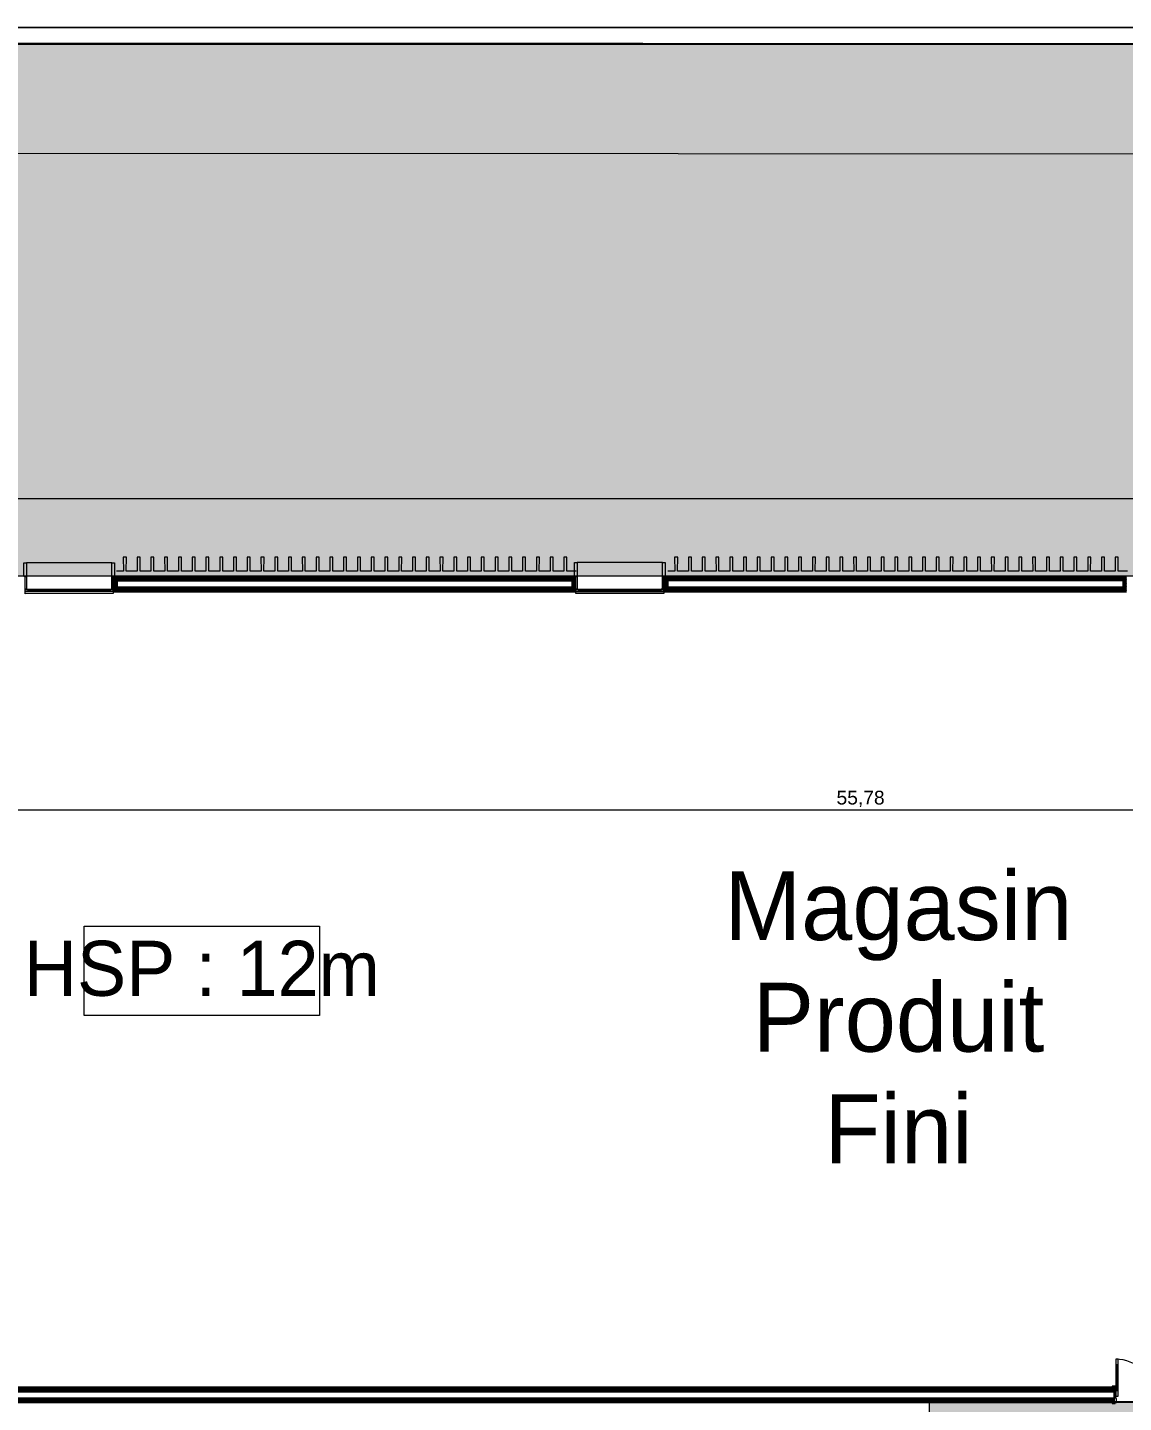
# Model space of a CAD drawing. Header units: millimetres. Extents: x -284281 to 1648660, y -821378 to -151356.
# Drawn here: x 394282 to 414184, y -188411 to -163438 of the extents above; entities that cross this region are included whole.
import ezdxf

# ---------------------------------------------------------------- set-up
doc = ezdxf.new("R2010")
doc.units = ezdxf.units.MM
doc.header["$MEASUREMENT"] = 0
doc.set_wipeout_variables(frame=1)
doc.linetypes.add('Traits', pattern=[282.222223, 141.111112, -141.111112])
doc.linetypes.add('Wipeout_Contour', pattern=[1000, 0, -1000])
for name, color, linetype in [('Cotations - 1_100', 7, 'Continuous'), ('Divers - Dessin général', 7, 'Continuous'), ('Fenêtres ARCHICAD', 7, 'Continuous'), ('Hachure', 7, 'Continuous'), ('Nouveau_0', 7, 'Continuous'), ('Portes ARCHICAD', 7, 'Continuous'), ('Sols_ Dalles', 7, 'Continuous'), ('TopoAlt', 7, 'Continuous')]:
    doc.layers.add(name, color=color, linetype=linetype)
doc.styles.add('STYLE_GENERE_1', font='AGENCYR.TTF')
doc.styles.add('STYLE_GENERE_2', font='arial.ttf')
doc.dimstyles.new('STYLE_GENERE__1', dxfattribs={"dimtxt": 250, "dimasz": 190, "dimexe": 0.18, "dimexo": 0.0625, "dimgap": 0, "dimtad": 1, "dimtih": 1, "dimtoh": 1, "dimlfac": 0.001, "dimzin": 0, "dimdsep": 46, "dimtxsty": 'STYLE_GENERE_2', "dimblk": 'ARROWHEAD_6', "dimblk1": 'ARROWHEAD_6', "dimblk2": 'ARROWHEAD_6', "dimcen": 0.09, "dimse1": 1, "dimse2": 1, "dimclrd": 7, "dimclre": 7, "dimclrt": 7, "dimazin": 0, "dimtfac": 1, "dimtdec": 4, "dimtmove": 0, "dimatfit": 3, "dimfxl": 1, "dimtolj": 1, "dimtzin": 0, "dimarcsym": 0})
pattern_1 = [(45, (0, 175), (-55.684659, 55.684659), [0, -52.5, 0, -78.75]), (110, (175, 175), (74.000794, 26.934086), [0, -38.5, 0, -66.5])]
pattern_2 = [(45, (0, 0), (-7.07106781, 7.07106781), [])]

# ---------------------------------------------------------------- blocks, each defined once
blk = doc.blocks.new('Dalle_30_2', base_point=(380203, -171996))
at = {"layer": 'Sols_ Dalles', "linetype": 'Continuous', "lineweight": 0, "true_color": 0x2e271c}
blk.add_hatch(color=250, dxfattribs=at).paths.add_polyline_path([(380203, -171996), (380203, -230016), (380203, -260811), (415475, -260811), (415475, -260796), (415475, -258650), (415475, -258011), (415475, -222496), (405655, -222496), (405655, -218296), (415454, -218296), (415454, -204496), (412055, -204496), (412055, -201781), (412055, -189811), (436505, -189811), (436505, -253396), (436505, -253416), (437905, -253416), (437905, -253396), (437905, -188411), (410655, -188411), (410655, -200381), (410655, -205896), (414054, -205896), (414054, -216896), (404255, -216896), (404255, -223896), (414054, -223896), (414054, -258650), (414054, -259411), (382690, -259411), (381560, -259411), (381560, -231416), (381560, -173396), (462926, -173396), (462926, -253416), (464326, -253416), (464326, -171996)])
at = {"layer": 'Sols_ Dalles', "color": 250, "linetype": 'Continuous', "lineweight": 5, "true_color": 0x1f1f1f, "flags": 128}
for points in [[(437905, -253396), (437905, -188411), (410655, -188411), (410655, -200381), (410655, -205896), (414054, -205896), (414054, -216896), (404255, -216896), (404255, -223896), (414054, -223896), (414054, -258650)], [(381560, -259411), (381560, -231416), (381560, -173396), (462926, -173396), (462926, -253416)], [(464326, -253416), (464326, -171996), (380203, -171996), (380203, -230016), (380203, -260811)]]:
    blk.add_lwpolyline(points, dxfattribs=at)
blk = doc.blocks.new('Dalle_31_2', base_point=(360548, -295063))
at = {"linetype": 'Continuous', "lineweight": 0, "true_color": 0x6f6f6f}
h = blk.add_hatch(color=8, dxfattribs=at)
h.paths.add_polyline_path([(360548, -295063), (487920, -293827), (487920, -270903), (487463, -270903), (472886, -271041), (472886, -271062, 0.001346), (472886, -271073), (472897, -273095, -0.414214), (470908, -275106), (462184, -275106, -0.005189), (462131, -275116), (454148, -275196), (438771, -275253, -0.386553), (436573, -273475, -0.025189), (436562, -273329), (436569, -267730, -0.098562), (436800, -266944), (436817, -266952, -0.258849), (438655, -265606), (438653, -265587), (439337, -265587), (439337, -265687), (439337, -270687), (469237, -270687), (469237, -265687), (470908, -265687), (472605, -265687), (472605, -163738), (371863, -163738), (371863, -271041), (371883, -271041), (371883, -272001), (371883, -272001, -0.409427), (367883, -275935), (360548, -275935)])
h.paths.add_polyline_path([(377135, -260640), (373845, -260640), (373845, -248365), (373845, -243090), (373845, -242190), (377135, -242190)], flags=0)
h.paths.add_polyline_path([(380203, -193811), (380203, -171996), (431506, -171996), (464310, -171996), (464310, -262266), (464310, -262366), (438594, -262351), (437926, -262351), (436550, -262351), (436550, -189811), (412055, -189811), (412055, -201781), (412055, -204496), (415454, -204496), (415454, -208496), (415454, -218296), (405655, -218296), (405655, -222496), (415475, -222496), (415475, -260811), (380203, -260811), (380203, -230016)], flags=0)
h.paths.add_polyline_path([(381437, -269434, -0.090319), (381558, -268728, -0.201449), (382612, -267593, -0.104211), (383418, -267415), (384017, -267409, -0.104045), (384825, -267571, -0.238255), (385984, -268953, -0.055189), (386036, -269390), (386038, -269611), (386051, -270890), (385792, -271893, -0.267949), (384070, -272909), (383470, -272915, -0.193717), (382079, -272370, -0.070569), (381728, -271931, -0.131652), (381451, -270934)], flags=0)
h.paths.add_polyline_path([(392017, -273452), (392030, -267378, -0.380557), (394017, -265610), (394094, -265610), (394094, -270610), (409094, -270610), (409094, -265610), (414056, -265610, -0.414214), (415556, -267110), (415556, -273661, -0.345502), (413837, -275433), (394027, -275599, -0.415791), (392017, -273599)], flags=0)
h.paths.add_polyline_path([(424210, -271504, -0.134474), (423930, -270485), (423930, -268985, -0.414214), (425930, -266985), (426530, -266985, -0.414214), (428530, -268985), (428530, -270485, -0.12882), (428274, -271466, -0.270936), (426530, -272485), (425930, -272485, -0.26498)], flags=0)
at = {"color": 9, "linetype": 'Continuous', "lineweight": 5, "flags": 128}
blk.add_lwpolyline([(472605, -265687), (472605, -163738), (371863, -163738), (371863, -271041)], dxfattribs=at)
blk.add_lwpolyline([(380203, -193811), (380203, -230016), (380203, -260811), (415475, -260811), (415475, -222496), (405655, -222496), (405655, -218296), (415454, -218296), (415454, -208496), (415454, -204496), (412055, -204496), (412055, -201781), (412055, -189811), (436550, -189811), (436550, -262351), (437926, -262351), (438594, -262351), (464310, -262366), (464310, -262266), (464310, -171996), (431506, -171996), (380203, -171996)], close=True, dxfattribs=at)
blk = doc.blocks.new('Dalle_46_2', base_point=(371875, -163719))
at = {"linetype": 'Continuous', "lineweight": 0, "true_color": 0x90b349}
blk.add_hatch(color=55, dxfattribs=at).paths.add_polyline_path([(371875, -163719), (371856, -271725), (373816, -271706), (373835, -165720), (470605, -165737), (470587, -265587), (472587, -265588), (472605, -163738)])
at = {"color": 7, "linetype": 'Continuous', "lineweight": 5, "flags": 128}
blk.add_lwpolyline([(371875, -163719), (371856, -271725), (373816, -271706), (373835, -165720), (470605, -165737), (470587, -265587), (472587, -265588), (472605, -163738)], close=True, dxfattribs=at)
blk = doc.blocks.new('Fenêtre 25')
at = {"layer": 'Fenêtres ARCHICAD', "color": 7, "linetype": 'Continuous', "lineweight": 5}
for p, q in [((-800, 0), (-800, 33)), ((-800, 33), (800, 33)), ((800, 33), (800, 0)), ((-800, -30), (800, -30)), ((-800, -280), (-800, -50)), ((-800, -50), (-775, -50)), ((-800, -195), (-800, -265)), ((-800, -195), (-800, -265)), ((-800, -195), (-800, -265)), ((-800, -195), (-800, -265)), ((-775, -50), (-775, -280)), ((775, -280), (775, -50)), ((775, -50), (800, -50)), ((800, -50), (800, -280)), ((800, -195), (800, -265)), ((800, -195), (800, -265)), ((800, -195), (800, -265)), ((800, -195), (800, -265)), ((-825, -530), (-825, -280)), ((-825, -280), (-775, -280)), ((-825, -280), (-800, -280)), ((-825, -280), (-800, -280)), ((-800, -265), (-800, -280)), ((-800, -265), (-800, -280)), ((-775, -280), (-800, -280)), ((-775, -280), (-775, -530)), ((800, -280), (775, -280)), ((775, -280), (825, -280)), ((775, -530), (775, -280)), ((800, -265), (800, -280)), ((800, -265), (800, -280)), ((800, -280), (825, -280)), ((800, -280), (825, -280)), ((825, -280), (825, -530)), ((-775, -530), (-825, -530)), ((-775, -530), (775, -530)), ((825, -530), (775, -530))]:
    blk.add_line(p, q, dxfattribs=at)
at = {"layer": 'Fenêtres ARCHICAD', "color": 7, "linetype": 'Traits', "lineweight": 5}
blk.add_line((-800, 0), (800, 0), dxfattribs=at)
at = {"color": 254, "linetype": 'Wipeout_Contour', "lineweight": 0, "ltscale": 3003.33026}
blk.add_wipeout([(-750, 0), (-750, -50), (750, -50), (750, 0)], dxfattribs=at).dxf.layer = 'Fenêtres ARCHICAD'
at = {"layer": 'Fenêtres ARCHICAD', "color": 7, "linetype": 'Continuous', "lineweight": 5}
for p, q in [((-800, 0), (-750, 0)), ((-800, 0), (-800, -15)), ((-800, 0), (-800, -15)), ((-750, 0), (-750, -50)), ((-750, 0), (750, 0)), ((750, -50), (750, 0)), ((750, 0), (800, 0)), ((800, 0), (800, -15)), ((800, 0), (800, -15)), ((-800, -15), (-800, -50)), ((-800, -15), (-800, -50)), ((-750, -50), (-800, -50)), ((-800, -50), (-800, -85)), ((-800, -50), (-800, -85)), ((-800, -85), (-800, -195)), ((-800, -85), (-800, -195)), ((-800, -85), (-800, -195)), ((-800, -85), (-800, -195)), ((-750, -25), (750, -25)), ((750, -50), (-750, -50)), ((800, -50), (750, -50)), ((800, -15), (800, -50)), ((800, -15), (800, -50)), ((800, -50), (800, -85)), ((800, -50), (800, -85)), ((800, -85), (800, -195)), ((800, -85), (800, -195)), ((800, -85), (800, -195)), ((800, -85), (800, -195))]:
    blk.add_line(p, q, dxfattribs=at)
blk = doc.blocks.new('Mur_175_2', base_point=(381560, -173411))
at = {"color": 254, "linetype": 'Wipeout_Contour', "lineweight": 0, "ltscale": 1744047.607185752}
blk.add_wipeout([(395839, -173408), (395839, -173423), (404239, -173421), (404239, -173406)], dxfattribs=at)
at = {"color": 254, "linetype": 'Wipeout_Contour', "lineweight": 0, "ltscale": 1780815.085440296}
blk.add_wipeout([(405839, -173406), (405839, -173421), (414239, -173420), (414239, -173405)], dxfattribs=at)
at = {"linetype": 'Continuous', "lineweight": 5, "true_color": 0x5f5f5f}
h = blk.add_hatch(dxfattribs=at)
h.set_pattern_fill('ENDUIT_0002', color=251, style=0, pattern_type=2)
h.set_pattern_definition(pattern_1)
h.paths.add_polyline_path([(395839, -173408), (395839, -173423), (404239, -173421), (404239, -173406)])
h = blk.add_hatch(dxfattribs=at)
h.set_pattern_fill('ENDUIT_0002', color=251, style=0, pattern_type=2)
h.set_pattern_definition(pattern_1)
h.paths.add_polyline_path([(405839, -173406), (405839, -173421), (414239, -173420), (414239, -173405)])
at = {"color": 254, "linetype": 'Wipeout_Contour', "lineweight": 0, "ltscale": 1744115.055423865}
blk.add_wipeout([(395839, -173423), (395909, -173493), (404169, -173491), (404239, -173421)], dxfattribs=at)
at = {"color": 254, "linetype": 'Wipeout_Contour', "lineweight": 0, "ltscale": 1780881.149499115}
blk.add_wipeout([(405839, -173421), (405909, -173491), (414169, -173490), (414239, -173420)], dxfattribs=at)
at = {"linetype": 'Continuous', "lineweight": 5, "true_color": 0x5f5f5f}
h = blk.add_hatch(dxfattribs=at)
h.set_pattern_fill('BRIQUES_TERRE_CUITE__INT_94', color=251, style=0, pattern_type=2)
h.set_pattern_definition(pattern_2)
h.paths.add_polyline_path([(395839, -173423), (395909, -173493), (404169, -173491), (404239, -173421)])
h = blk.add_hatch(dxfattribs=at)
h.set_pattern_fill('BRIQUES_TERRE_CUITE__INT_94', color=251, style=0, pattern_type=2)
h.set_pattern_definition(pattern_2)
h.paths.add_polyline_path([(405839, -173421), (405909, -173491), (414169, -173490), (414239, -173420)])
at = {"color": 254, "linetype": 'Wipeout_Contour', "lineweight": 0, "ltscale": 1744258.165488352}
blk.add_wipeout([(395909, -173493), (395909, -173603), (404169, -173601), (404169, -173491)], dxfattribs=at)
at = {"color": 254, "linetype": 'Wipeout_Contour', "lineweight": 0, "ltscale": 1781021.313478817}
blk.add_wipeout([(405909, -173491), (405909, -173601), (414169, -173600), (414169, -173490)], dxfattribs=at)
at = {"color": 254, "linetype": 'Wipeout_Contour', "lineweight": 0, "ltscale": 1744469.683482554}
blk.add_wipeout([(404239, -173671), (395839, -173673), (395839, -173688), (404239, -173686)], dxfattribs=at)
at = {"color": 254, "linetype": 'Wipeout_Contour', "lineweight": 0, "ltscale": 1781228.448330974}
blk.add_wipeout([(414239, -173670), (405839, -173671), (405839, -173686), (414239, -173685)], dxfattribs=at)
at = {"linetype": 'Continuous', "lineweight": 5, "true_color": 0x5f5f5f}
h = blk.add_hatch(dxfattribs=at)
h.set_pattern_fill('ENDUIT_0002', color=251, style=0, pattern_type=2)
h.set_pattern_definition(pattern_1)
h.paths.add_polyline_path([(404239, -173671), (395839, -173673), (395839, -173688), (404239, -173686)])
h = blk.add_hatch(dxfattribs=at)
h.set_pattern_fill('ENDUIT_0002', color=251, style=0, pattern_type=2)
h.set_pattern_definition(pattern_1)
h.paths.add_polyline_path([(414239, -173670), (405839, -173671), (405839, -173686), (414239, -173685)])
at = {"color": 254, "linetype": 'Wipeout_Contour', "lineweight": 0, "ltscale": 1744401.960570447}
blk.add_wipeout([(404239, -173601), (395839, -173603), (395839, -173673), (404239, -173671)], dxfattribs=at)
at = {"color": 254, "linetype": 'Wipeout_Contour', "lineweight": 0, "ltscale": 1781162.123250293}
blk.add_wipeout([(414239, -173600), (405839, -173601), (405839, -173671), (414239, -173670)], dxfattribs=at)
at = {"linetype": 'Continuous', "lineweight": 5, "true_color": 0x5f5f5f}
h = blk.add_hatch(dxfattribs=at)
h.set_pattern_fill('BRIQUES_TERRE_CUITE__INT_94', color=251, style=0, pattern_type=2)
h.set_pattern_definition(pattern_2)
h.paths.add_polyline_path([(404239, -173601), (395839, -173603), (395839, -173673), (404239, -173671)])
h = blk.add_hatch(dxfattribs=at)
h.set_pattern_fill('BRIQUES_TERRE_CUITE__INT_94', color=251, style=0, pattern_type=2)
h.set_pattern_definition(pattern_2)
h.paths.add_polyline_path([(414239, -173600), (405839, -173601), (405839, -173671), (414239, -173670)])
at = {"color": 254, "linetype": 'Wipeout_Contour', "lineweight": 0, "ltscale": 1728948.024614144}
blk.add_wipeout([(395909, -173493), (395839, -173423), (395839, -173603), (395909, -173603)], dxfattribs=at)
at = {"color": 254, "linetype": 'Wipeout_Contour', "lineweight": 0, "ltscale": 1759513.30482323}
blk.add_wipeout([(404169, -173491), (404169, -173601), (404239, -173601), (404239, -173421)], dxfattribs=at)
at = {"color": 254, "linetype": 'Wipeout_Contour', "lineweight": 0, "ltscale": 1765653.026965907}
blk.add_wipeout([(405909, -173491), (405839, -173421), (405839, -173601), (405909, -173601)], dxfattribs=at)
at = {"color": 254, "linetype": 'Wipeout_Contour', "lineweight": 0, "ltscale": 1796335.717351052}
blk.add_wipeout([(414169, -173490), (414169, -173600), (414239, -173600), (414239, -173420)], dxfattribs=at)
at = {"linetype": 'Continuous', "lineweight": 5, "true_color": 0x5f5f5f}
h = blk.add_hatch(dxfattribs=at)
h.set_pattern_fill('BRIQUES_TERRE_CUITE__INT_94', color=251, style=0, pattern_type=2)
h.set_pattern_definition(pattern_2)
h.paths.add_polyline_path([(395909, -173493), (395839, -173423), (395839, -173603), (395909, -173603)])
h = blk.add_hatch(dxfattribs=at)
h.set_pattern_fill('BRIQUES_TERRE_CUITE__INT_94', color=251, style=0, pattern_type=2)
h.set_pattern_definition(pattern_2)
h.paths.add_polyline_path([(404169, -173491), (404169, -173601), (404239, -173601), (404239, -173421)])
h = blk.add_hatch(dxfattribs=at)
h.set_pattern_fill('BRIQUES_TERRE_CUITE__INT_94', color=251, style=0, pattern_type=2)
h.set_pattern_definition(pattern_2)
h.paths.add_polyline_path([(405909, -173491), (405839, -173421), (405839, -173601), (405909, -173601)])
h = blk.add_hatch(dxfattribs=at)
h.set_pattern_fill('BRIQUES_TERRE_CUITE__INT_94', color=251, style=0, pattern_type=2)
h.set_pattern_definition(pattern_2)
h.paths.add_polyline_path([(414169, -173490), (414169, -173600), (414239, -173600), (414239, -173420)])
at = {"color": 7, "linetype": 'Continuous', "lineweight": 5}
for p, q in [((395864, -173408), (395839, -173408)), ((395839, -173423), (395839, -173408)), ((404239, -173421), (395839, -173423)), ((395839, -173493), (395839, -173423)), ((395839, -173493), (395839, -173423)), ((395839, -173603), (395839, -173493)), ((395839, -173603), (395839, -173493)), ((404169, -173491), (395909, -173493)), ((395909, -173493), (395909, -173603)), ((404169, -173491), (404169, -173601)), ((404239, -173406), (404214, -173406)), ((404239, -173421), (404239, -173406)), ((404239, -173491), (404239, -173421)), ((404239, -173491), (404239, -173421)), ((404239, -173601), (404239, -173491)), ((404239, -173601), (404239, -173491)), ((405864, -173406), (405839, -173406)), ((405839, -173421), (405839, -173406)), ((414239, -173420), (405839, -173421)), ((405839, -173491), (405839, -173421)), ((405839, -173491), (405839, -173421)), ((405839, -173601), (405839, -173491)), ((405839, -173601), (405839, -173491)), ((414169, -173490), (405909, -173491)), ((405909, -173491), (405909, -173601)), ((414169, -173490), (414169, -173600)), ((395839, -173638), (395839, -173603)), ((395839, -173673), (395839, -173638)), ((395839, -173673), (404239, -173671)), ((395839, -173688), (395839, -173673)), ((404169, -173601), (395909, -173603)), ((404239, -173636), (404239, -173601)), ((404239, -173671), (404239, -173636)), ((404239, -173686), (404239, -173671)), ((405839, -173636), (405839, -173601)), ((405839, -173671), (405839, -173636)), ((405839, -173671), (414239, -173670)), ((405839, -173686), (405839, -173671)), ((414169, -173600), (405909, -173601))]:
    blk.add_line(p, q, dxfattribs=at)
at = {"color": 7, "linetype": 'Continuous', "lineweight": 5, "flags": 128}
for points in [[(404239, -173406), (395839, -173408)], [(414239, -173405), (405839, -173406)], [(395839, -173688), (404239, -173686)], [(405839, -173686), (414239, -173685)]]:
    blk.add_lwpolyline(points, dxfattribs=at)
at = {"layer": 'Fenêtres ARCHICAD', "color": 7, "linetype": 'Continuous', "lineweight": 5, "zscale": 1000, "rotation": 180.0105654490006}
for p in [(395039, -173688), (405039, -173686)]:
    blk.add_blockref('Fenêtre 25', p, dxfattribs=at)
blk = doc.blocks.new('Porte double 25_2')
at = {"layer": 'Portes ARCHICAD', "color": 7, "linetype": 'Continuous', "lineweight": 5}
for p, q in [((-672, 672), (-672, 572)), ((-632, 672), (-672, 672)), ((-672, 572), (-632, 572)), ((-652, 572), (-652, 100)), ((-632, 572), (-632, 672)), ((632, 572), (632, 672)), ((632, 672), (672, 672)), ((672, 572), (632, 572)), ((652, 572), (652, 100)), ((672, 672), (672, 572)), ((-687, 184), (-737, 184)), ((-737, 184), (-737, 165)), ((-737, 165), (-687, 165)), ((-700, 165), (-737, 165)), ((-700, 165), (-737, 165)), ((-675, 165), (-700, 165)), ((-700, 165), (-700, 0)), ((-700, 150), (-700, 165)), ((-700, 150), (-700, 165)), ((-700, 80), (-700, 150)), ((-700, 80), (-700, 150)), ((-700, 0), (-700, 80)), ((-700, 0), (-700, 80)), ((-700, 0), (-675, 0)), ((-672, 0), (-700, 0)), ((-700, 0), (-700, -115)), ((-700, -30), (-700, 0)), ((-700, -30), (-700, 0)), ((-687, 165), (-687, 184)), ((-675, 0), (-675, 165)), ((-632, 100), (-672, 100)), ((-672, 100), (-672, 0)), ((-672, -40), (-672, 0)), ((-672, 0), (-632, 0)), ((-632, 0), (-632, 100)), ((632, 0), (632, 100)), ((632, 100), (672, 100)), ((672, 0), (632, 0)), ((672, 100), (672, 0)), ((700, 0), (672, 0)), ((672, 0), (672, -40)), ((700, 165), (675, 165)), ((675, 165), (675, 0)), ((675, 0), (700, 0)), ((737, 184), (687, 184)), ((687, 184), (687, 165)), ((687, 165), (737, 165)), ((700, 0), (700, 165)), ((700, 150), (700, 165)), ((700, 150), (700, 165)), ((700, 165), (737, 165)), ((700, 165), (737, 165)), ((700, 80), (700, 150)), ((700, 80), (700, 150)), ((700, 0), (700, 80)), ((700, 0), (700, 80)), ((700, -115), (700, 0)), ((700, -30), (700, 0)), ((700, -30), (700, 0)), ((737, 165), (737, 184)), ((-687, -115), (-737, -115)), ((-737, -115), (-737, -134)), ((-700, -115), (-737, -115)), ((-700, -115), (-737, -115)), ((-737, -134), (-687, -134)), ((-700, -100), (-700, -30)), ((-700, -100), (-700, -30)), ((-700, -115), (-700, -100)), ((-700, -115), (-700, -100)), ((-700, -115), (-660, -115)), ((-687, -134), (-687, -115)), ((-660, -40), (-672, -40)), ((-660, -115), (-660, -40)), ((672, -40), (660, -40)), ((660, -40), (660, -115)), ((660, -115), (700, -115)), ((737, -115), (687, -115)), ((687, -115), (687, -134)), ((687, -134), (737, -134)), ((700, -100), (700, -30)), ((700, -100), (700, -30)), ((700, -115), (700, -100)), ((700, -115), (700, -100)), ((700, -115), (737, -115)), ((700, -115), (737, -115)), ((737, -134), (737, -115))]:
    blk.add_line(p, q, dxfattribs=at)
at = {"layer": 'Portes ARCHICAD', "color": 7, "linetype": 'Continuous', "lineweight": 5, "flags": 128}
for points in [[(-672, 572), (-672, 100), (-652, 100), (-652, 572)], [(-652, 572), (-652, 100), (-632, 100), (-632, 572)], [(652, 572), (652, 100), (632, 100), (632, 572)], [(672, 572), (672, 100), (652, 100), (652, 572)]]:
    blk.add_lwpolyline(points, close=True, dxfattribs=at)
at = {"layer": 'Portes ARCHICAD', "color": 7, "linetype": 'Continuous', "lineweight": 5}
for centre, start, end in [((-672, 0), 0, 90), ((672, 0), 90, 180)]:
    blk.add_arc(centre, 672, start, end, dxfattribs=at)
blk = doc.blocks.new('Mur_179_2', base_point=(437905, -188411))
at = {"color": 254, "linetype": 'Wipeout_Contour', "lineweight": 0, "ltscale": 1813397.645804876}
blk.add_wipeout([(410676, -188396), (410676, -188411), (414017, -188411), (414017, -188396)], dxfattribs=at)
at = {"linetype": 'Continuous', "lineweight": 5, "true_color": 0x5f5f5f}
h = blk.add_hatch(dxfattribs=at)
h.set_pattern_fill('ENDUIT_0002', color=251, style=0, pattern_type=2)
h.set_pattern_definition(pattern_1)
h.paths.add_polyline_path([(410676, -188396), (410676, -188411), (414017, -188411), (414017, -188396)])
at = {"color": 254, "linetype": 'Wipeout_Contour', "lineweight": 0, "ltscale": 1813327.007027805}
blk.add_wipeout([(410676, -188326), (410676, -188396), (414017, -188396), (414017, -188326)], dxfattribs=at)
at = {"linetype": 'Continuous', "lineweight": 5, "true_color": 0x5f5f5f}
h = blk.add_hatch(dxfattribs=at)
h.set_pattern_fill('BRIQUES_TERRE_CUITE__INT_94', color=251, style=0, pattern_type=2)
h.set_pattern_definition(pattern_2)
h.paths.add_polyline_path([(410676, -188326), (410676, -188396), (414017, -188396), (414017, -188326)])
at = {"color": 254, "linetype": 'Wipeout_Contour', "lineweight": 0, "ltscale": 1813177.461070377}
blk.add_wipeout([(410676, -188216), (410676, -188326), (414017, -188326), (414017, -188216)], dxfattribs=at)
at = {"color": 7, "linetype": 'Continuous', "lineweight": 5}
for p, q in [((410676, -188396), (414017, -188396)), ((414017, -188411), (413980, -188411)), ((414017, -188411), (414017, -188396))]:
    blk.add_line(p, q, dxfattribs=at)
at = {"color": 7, "linetype": 'Continuous', "lineweight": 5, "flags": 128}
blk.add_lwpolyline([(410676, -188411), (414017, -188411)], dxfattribs=at)
at = {"color": 254, "linetype": 'Wipeout_Contour', "lineweight": 0, "ltscale": 1812957.38213771}
blk.add_wipeout([(410676, -188146), (414017, -188146), (414017, -188131), (410676, -188131)], dxfattribs=at)
at = {"linetype": 'Continuous', "lineweight": 5, "true_color": 0x5f5f5f}
h = blk.add_hatch(dxfattribs=at)
h.set_pattern_fill('ENDUIT_0002', color=251, style=0, pattern_type=2)
h.set_pattern_definition(pattern_1)
h.paths.add_polyline_path([(410676, -188146), (414017, -188146), (414017, -188131), (410676, -188131)])
at = {"color": 254, "linetype": 'Wipeout_Contour', "lineweight": 0, "ltscale": 1813027.960354002}
blk.add_wipeout([(410676, -188146), (410676, -188216), (414017, -188216), (414017, -188146)], dxfattribs=at)
at = {"linetype": 'Continuous', "lineweight": 5, "true_color": 0x5f5f5f}
h = blk.add_hatch(dxfattribs=at)
h.set_pattern_fill('BRIQUES_TERRE_CUITE__INT_94', color=251, style=0, pattern_type=2)
h.set_pattern_definition(pattern_2)
h.paths.add_polyline_path([(410676, -188146), (410676, -188216), (414017, -188216), (414017, -188146)])
at = {"color": 7, "linetype": 'Continuous', "lineweight": 5}
for p, q in [((414017, -188146), (410676, -188146)), ((410676, -188216), (414017, -188216)), ((414017, -188131), (413980, -188131)), ((414017, -188146), (414017, -188131)), ((414017, -188216), (414017, -188146)), ((414017, -188296), (414017, -188216)), ((414017, -188326), (414017, -188296)), ((410676, -188326), (414017, -188326)), ((414017, -188396), (414017, -188326))]:
    blk.add_line(p, q, dxfattribs=at)
at = {"color": 7, "linetype": 'Continuous', "lineweight": 5, "flags": 128}
blk.add_lwpolyline([(414017, -188131), (410676, -188131)], dxfattribs=at)
at = {"layer": 'Portes ARCHICAD', "color": 7, "linetype": 'Continuous', "lineweight": 5, "zscale": 1000}
blk.add_blockref('Porte double 25_2', (414717, -188296), dxfattribs=at)
blk = doc.blocks.new('Mur_227_2', base_point=(371535, -163438))
at = {"layer": 'TopoAlt', "color": 211, "linetype": 'Continuous', "lineweight": 5, "true_color": 0xfe55ff, "flags": 128}
for points in [[(472905, -163438), (371835, -163438)], [(371835, -163738), (472605, -163738)]]:
    blk.add_lwpolyline(points, dxfattribs=at)
blk = doc.blocks.new('Mur_250_2', base_point=(410676, -188411))
at = {"color": 254, "linetype": 'Wipeout_Contour', "lineweight": 0, "ltscale": 1795700.857901255}
blk.add_wipeout([(404276, -188411), (410676, -188411), (410676, -188396), (404276, -188396)], dxfattribs=at)
at = {"linetype": 'Continuous', "lineweight": 5, "true_color": 0x5f5f5f}
h = blk.add_hatch(dxfattribs=at)
h.set_pattern_fill('ENDUIT_0002', color=251, style=0, pattern_type=2)
h.set_pattern_definition(pattern_1)
h.paths.add_polyline_path([(404276, -188411), (410676, -188411), (410676, -188396), (404276, -188396)])
at = {"color": 254, "linetype": 'Wipeout_Contour', "lineweight": 0, "ltscale": 1795629.520986092}
blk.add_wipeout([(404276, -188396), (410676, -188396), (410676, -188326), (404276, -188326)], dxfattribs=at)
at = {"linetype": 'Continuous', "lineweight": 5, "true_color": 0x5f5f5f}
h = blk.add_hatch(dxfattribs=at)
h.set_pattern_fill('BRIQUES_TERRE_CUITE__INT_94', color=251, style=0, pattern_type=2)
h.set_pattern_definition(pattern_2)
h.paths.add_polyline_path([(404276, -188396), (410676, -188396), (410676, -188326), (404276, -188326)])
at = {"color": 254, "linetype": 'Wipeout_Contour', "lineweight": 0, "ltscale": 1795478.495814335}
blk.add_wipeout([(404276, -188326), (410676, -188326), (410676, -188216), (404276, -188216)], dxfattribs=at)
at = {"color": 7, "linetype": 'Continuous', "lineweight": 5}
blk.add_line((404276, -188396), (410676, -188396), dxfattribs=at)
at = {"color": 7, "linetype": 'Continuous', "lineweight": 5, "flags": 128}
blk.add_lwpolyline([(404276, -188411), (410676, -188411)], dxfattribs=at)
at = {"color": 254, "linetype": 'Wipeout_Contour', "lineweight": 0, "ltscale": 1795256.240690239}
blk.add_wipeout([(410676, -188131), (404276, -188131), (404276, -188146), (410676, -188146)], dxfattribs=at)
at = {"linetype": 'Continuous', "lineweight": 5, "true_color": 0x5f5f5f}
h = blk.add_hatch(dxfattribs=at)
h.set_pattern_fill('ENDUIT_0002', color=251, style=0, pattern_type=2)
h.set_pattern_definition(pattern_1)
h.paths.add_polyline_path([(410676, -188131), (404276, -188131), (404276, -188146), (410676, -188146)])
at = {"color": 254, "linetype": 'Wipeout_Contour', "lineweight": 0, "ltscale": 1795327.516839063}
blk.add_wipeout([(404276, -188216), (410676, -188216), (410676, -188146), (404276, -188146)], dxfattribs=at)
at = {"linetype": 'Continuous', "lineweight": 5, "true_color": 0x5f5f5f}
h = blk.add_hatch(dxfattribs=at)
h.set_pattern_fill('BRIQUES_TERRE_CUITE__INT_94', color=251, style=0, pattern_type=2)
h.set_pattern_definition(pattern_2)
h.paths.add_polyline_path([(404276, -188216), (410676, -188216), (410676, -188146), (404276, -188146)])
at = {"color": 7, "linetype": 'Continuous', "lineweight": 5}
for p, q in [((410676, -188146), (404276, -188146)), ((404276, -188216), (410676, -188216)), ((404276, -188326), (410676, -188326))]:
    blk.add_line(p, q, dxfattribs=at)
at = {"color": 7, "linetype": 'Continuous', "lineweight": 5, "flags": 128}
blk.add_lwpolyline([(410676, -188131), (404276, -188131)], dxfattribs=at)
blk = doc.blocks.new('Mur_251_2', base_point=(404276, -188411))
at = {"color": 254, "linetype": 'Wipeout_Contour', "lineweight": 0, "ltscale": 1763495.81587393}
blk.add_wipeout([(404276, -188396), (392890, -188396), (392890, -188411), (404276, -188411)], dxfattribs=at)
at = {"linetype": 'Continuous', "lineweight": 5, "true_color": 0x5f5f5f}
h = blk.add_hatch(dxfattribs=at)
h.set_pattern_fill('ENDUIT_0002', color=251, style=0, pattern_type=2)
h.set_pattern_definition(pattern_1)
h.paths.add_polyline_path([(404276, -188396), (392890, -188396), (392890, -188411), (404276, -188411)])
at = {"color": 254, "linetype": 'Wipeout_Contour', "lineweight": 0, "ltscale": 1763423.169252486}
blk.add_wipeout([(392890, -188396), (404276, -188396), (404276, -188326), (392890, -188326)], dxfattribs=at)
at = {"linetype": 'Continuous', "lineweight": 5, "true_color": 0x5f5f5f}
h = blk.add_hatch(dxfattribs=at)
h.set_pattern_fill('BRIQUES_TERRE_CUITE__INT_94', color=251, style=0, pattern_type=2)
h.set_pattern_definition(pattern_2)
h.paths.add_polyline_path([(392890, -188396), (404276, -188396), (404276, -188326), (392890, -188326)])
at = {"color": 254, "linetype": 'Wipeout_Contour', "lineweight": 0, "ltscale": 1763269.371005628}
blk.add_wipeout([(392890, -188326), (404276, -188326), (404276, -188216), (392890, -188216)], dxfattribs=at)
at = {"color": 7, "linetype": 'Continuous', "lineweight": 5}
blk.add_line((392890, -188396), (404276, -188396), dxfattribs=at)
at = {"color": 7, "linetype": 'Continuous', "lineweight": 5, "flags": 128}
blk.add_lwpolyline([(392890, -188411), (404276, -188411)], dxfattribs=at)
at = {"color": 254, "linetype": 'Wipeout_Contour', "lineweight": 0, "ltscale": 1763043.034191722}
blk.add_wipeout([(392890, -188146), (404276, -188146), (404276, -188131), (392890, -188131)], dxfattribs=at)
at = {"linetype": 'Continuous', "lineweight": 5, "true_color": 0x5f5f5f}
h = blk.add_hatch(dxfattribs=at)
h.set_pattern_fill('ENDUIT_0002', color=251, style=0, pattern_type=2)
h.set_pattern_definition(pattern_1)
h.paths.add_polyline_path([(392890, -188146), (404276, -188146), (404276, -188131), (392890, -188131)])
at = {"color": 254, "linetype": 'Wipeout_Contour', "lineweight": 0, "ltscale": 1763115.619426738}
blk.add_wipeout([(392890, -188216), (404276, -188216), (404276, -188146), (392890, -188146)], dxfattribs=at)
at = {"linetype": 'Continuous', "lineweight": 5, "true_color": 0x5f5f5f}
h = blk.add_hatch(dxfattribs=at)
h.set_pattern_fill('BRIQUES_TERRE_CUITE__INT_94', color=251, style=0, pattern_type=2)
h.set_pattern_definition(pattern_2)
h.paths.add_polyline_path([(392890, -188216), (404276, -188216), (404276, -188146), (392890, -188146)])
at = {"color": 7, "linetype": 'Continuous', "lineweight": 5}
for p, q in [((404276, -188146), (392890, -188146)), ((392890, -188216), (404276, -188216)), ((392890, -188326), (404276, -188326))]:
    blk.add_line(p, q, dxfattribs=at)
at = {"color": 7, "linetype": 'Continuous', "lineweight": 5, "flags": 128}
blk.add_lwpolyline([(404276, -188131), (392890, -188131)], dxfattribs=at)
blk = doc.blocks.new('Tôle profilée 25')
at = {"color": 7, "linetype": 'Continuous', "lineweight": 5}
for p, q in [((0, 8347.3), (0, 8176.5)), ((-250, 8177.5), (-250, 8150)), ((0, 8176.5), (-250, 8177.5)), ((-250, 8150), (-250, 8122.5)), ((-250, 8122.5), (0, 8123.5)), ((0, 8123.5), (0, 7926.5)), ((-250, 7927.5), (-250, 7900)), ((0, 7926.5), (-250, 7927.5)), ((-250, 7900), (-250, 7872.5)), ((-250, 7872.5), (0, 7873.5)), ((0, 7873.5), (0, 7676.5)), ((-250, 7677.5), (-250, 7650)), ((0, 7676.5), (-250, 7677.5)), ((-250, 7650), (-250, 7622.5)), ((-250, 7622.5), (0, 7623.5)), ((0, 7623.5), (0, 7426.5)), ((-250, 7427.5), (-250, 7400)), ((0, 7426.5), (-250, 7427.5)), ((-250, 7400), (-250, 7372.5)), ((-250, 7372.5), (0, 7373.5)), ((0, 7373.5), (0, 7176.5)), ((-250, 7177.5), (-250, 7150)), ((0, 7176.5), (-250, 7177.5)), ((-250, 7150), (-250, 7122.5)), ((-250, 7122.5), (0, 7123.5)), ((0, 7123.5), (0, 6926.5)), ((-250, 6927.5), (-250, 6900)), ((0, 6926.5), (-250, 6927.5)), ((-250, 6900), (-250, 6872.5)), ((-250, 6872.5), (0, 6873.5)), ((0, 6873.5), (0, 6676.5)), ((-250, 6677.5), (-250, 6650)), ((0, 6676.5), (-250, 6677.5)), ((-250, 6650), (-250, 6622.5)), ((-250, 6622.5), (0, 6623.5)), ((0, 6623.5), (0, 6426.5)), ((-250, 6427.5), (-250, 6400)), ((0, 6426.5), (-250, 6427.5)), ((-250, 6400), (-250, 6372.5)), ((-250, 6372.5), (0, 6373.5)), ((0, 6373.5), (0, 6176.5)), ((-250, 6177.5), (-250, 6150)), ((0, 6176.5), (-250, 6177.5)), ((-250, 6150), (-250, 6122.5)), ((-250, 6122.5), (0, 6123.5)), ((0, 6123.5), (0, 5926.5)), ((-250, 5927.5), (-250, 5900)), ((0, 5926.5), (-250, 5927.5)), ((-250, 5900), (-250, 5872.5)), ((-250, 5872.5), (0, 5873.5)), ((0, 5873.5), (0, 5676.5)), ((-250, 5677.5), (-250, 5650)), ((0, 5676.5), (-250, 5677.5)), ((-250, 5650), (-250, 5622.5)), ((-250, 5622.5), (0, 5623.5)), ((0, 5623.5), (0, 5426.5)), ((-250, 5427.5), (-250, 5400)), ((0, 5426.5), (-250, 5427.5)), ((-250, 5400), (-250, 5372.5)), ((-250, 5372.5), (0, 5373.5)), ((0, 5373.5), (0, 5176.5)), ((-250, 5177.5), (-250, 5150)), ((0, 5176.5), (-250, 5177.5)), ((-250, 5150), (-250, 5122.5)), ((-250, 5122.5), (0, 5123.5)), ((0, 5123.5), (0, 4926.5)), ((-250, 4927.5), (-250, 4900)), ((0, 4926.5), (-250, 4927.5)), ((-250, 4900), (-250, 4872.5)), ((-250, 4872.5), (0, 4873.5)), ((0, 4873.5), (0, 4676.5)), ((-250, 4677.5), (-250, 4650)), ((0, 4676.5), (-250, 4677.5)), ((-250, 4650), (-250, 4622.5)), ((-250, 4622.5), (0, 4623.5)), ((0, 4623.5), (0, 4426.5)), ((-250, 4427.5), (-250, 4400)), ((0, 4426.5), (-250, 4427.5)), ((-250, 4400), (-250, 4372.5)), ((-250, 4372.5), (0, 4373.5)), ((0, 4373.5), (0, 4176.5)), ((-250, 4177.5), (-250, 4150)), ((0, 4176.5), (-250, 4177.5)), ((-250, 4150), (-250, 4122.5)), ((-250, 4122.5), (0, 4123.5)), ((0, 4123.5), (0, 3926.5)), ((-250, 3927.5), (-250, 3900)), ((0, 3926.5), (-250, 3927.5)), ((-250, 3900), (-250, 3872.5)), ((-250, 3872.5), (0, 3873.5)), ((0, 3873.5), (0, 3676.5)), ((-250, 3677.5), (-250, 3650)), ((0, 3676.5), (-250, 3677.5)), ((-250, 3650), (-250, 3622.5)), ((-250, 3622.5), (0, 3623.5)), ((0, 3623.5), (0, 3426.5)), ((-250, 3427.5), (-250, 3400)), ((0, 3426.5), (-250, 3427.5)), ((-250, 3400), (-250, 3372.5)), ((-250, 3372.5), (0, 3373.5)), ((0, 3373.5), (0, 3176.5)), ((-250, 3177.5), (-250, 3150)), ((0, 3176.5), (-250, 3177.5)), ((-250, 3150), (-250, 3122.5)), ((-250, 3122.5), (0, 3123.5)), ((0, 3123.5), (0, 2926.5)), ((-250, 2927.5), (-250, 2900)), ((0, 2926.5), (-250, 2927.5)), ((-250, 2900), (-250, 2872.5)), ((-250, 2872.5), (0, 2873.5)), ((0, 2873.5), (0, 2676.5)), ((-250, 2677.5), (-250, 2650)), ((0, 2676.5), (-250, 2677.5)), ((-250, 2650), (-250, 2622.5)), ((-250, 2622.5), (0, 2623.5)), ((0, 2623.5), (0, 2426.5)), ((-250, 2427.5), (-250, 2400)), ((0, 2426.5), (-250, 2427.5)), ((-250, 2400), (-250, 2372.5)), ((-250, 2372.5), (0, 2373.5)), ((0, 2373.5), (0, 2176.5)), ((-250, 2177.5), (-250, 2150)), ((0, 2176.5), (-250, 2177.5)), ((-250, 2150), (-250, 2122.5)), ((-250, 2122.5), (0, 2123.5)), ((0, 2123.5), (0, 1926.5)), ((-250, 1927.5), (-250, 1900)), ((0, 1926.5), (-250, 1927.5)), ((-250, 1900), (-250, 1872.5)), ((-250, 1872.5), (0, 1873.5)), ((0, 1873.5), (0, 1676.5)), ((-250, 1677.5), (-250, 1650)), ((0, 1676.5), (-250, 1677.5)), ((-250, 1650), (-250, 1622.5)), ((-250, 1622.5), (0, 1623.5)), ((0, 1623.5), (0, 1426.5)), ((-250, 1427.5), (-250, 1400)), ((0, 1426.5), (-250, 1427.5)), ((-250, 1400), (-250, 1372.5)), ((-250, 1372.5), (0, 1373.5)), ((0, 1373.5), (0, 1176.5)), ((-250, 1177.5), (-250, 1150)), ((0, 1176.5), (-250, 1177.5)), ((-250, 1150), (-250, 1122.5)), ((-250, 1122.5), (0, 1123.5)), ((0, 1123.5), (0, 926.5)), ((-250, 927.5), (-250, 900)), ((0, 926.5), (-250, 927.5)), ((-250, 900), (-250, 872.5)), ((-250, 872.5), (0, 873.5)), ((0, 873.5), (0, 676.5)), ((-250, 677.5), (-250, 650)), ((0, 676.5), (-250, 677.5)), ((-250, 650), (-250, 622.5)), ((-250, 622.5), (0, 623.5)), ((0, 623.5), (0, 426.5)), ((-250, 427.5), (-250, 400)), ((0, 426.5), (-250, 427.5)), ((-250, 400), (-250, 372.5)), ((-250, 372.5), (0, 373.5)), ((0, 373.5), (0, 176.5)), ((-250, 177.5), (-250, 150)), ((0, 176.5), (-250, 177.5)), ((-250, 150), (-250, 122.5)), ((-250, 122.5), (0, 123.5)), ((0, 123.5), (0, 0))]:
    blk.add_line(p, q, dxfattribs=at)
blk = doc.blocks.new('*D985')
at = {"layer": 'Cotations - 1_100', "color": 7, "linetype": 'Continuous', "lineweight": 5, "transparency": 16777216}
for p, q in [((381940, -177546), (381740, -177746)), ((381840, -177833), (381840, -177458)), ((437725, -177546), (437525, -177746)), ((437625, -177833), (437625, -177458)), ((381840, -177646), (437625, -177646))]:
    blk.add_line(p, q, dxfattribs=at)
at = {"layer": 'Cotations - 1_100', "color": 7, "lineweight": 5, "transparency": 16777216, "char_height": 250, "attachment_point": 7, "style": 'STYLE_GENERE_2'}
for s, insert in [('\\A1;{\\pql;\\fArial|b0|i0|c0|p38;55,78}', (408973, -177596)), ('\\A1;{\\pql;\\fArial|b0|i0|c0|p38;0,58}', (436860, -177596))]:
    blk.add_mtext(s, dxfattribs=dict(at, insert=insert))
blk = doc.blocks.new('ARROWHEAD_6')
at = {"color": 0, "linetype": 'Continuous', "lineweight": 0}
for p, q in [((0, 0), (-1, 0)), ((-0.5, -0.5), (0.5, 0.5))]:
    blk.add_line(p, q, dxfattribs=at)

msp = doc.modelspace()

# ---------------------------------------------------------------- linework, layer by layer
at = {"layer": 'Hachure', "color": 7, "linetype": 'Continuous', "lineweight": 5, "flags": 128}
msp.add_lwpolyline([(395311.83268, -179761.68538), (399585.33689, -179761.68538), (399585.33689, -181383.31038), (395311.83268, -181383.31038)], close=True, dxfattribs=at)

# ---------------------------------------------------------------- block references
at = {"color": 9, "linetype": 'Continuous', "lineweight": 5}
msp.add_blockref('Dalle_31_2', (360547.96118, -295062.57111), dxfattribs=at)
at = {"color": 7, "linetype": 'Continuous', "lineweight": 5}
msp.add_blockref('Dalle_46_2', (371875.26584, -163719.4954), dxfattribs=at)
at = {"layer": 'Sols_ Dalles', "color": 250, "linetype": 'Continuous', "lineweight": 5, "true_color": 0x1f1f1f}
msp.add_blockref('Dalle_30_2', (380202.95244, -171995.57011), dxfattribs=at)
at = {"layer": 'TopoAlt', "color": 211, "lineweight": 5, "true_color": 0xfe55ff}
msp.add_blockref('Mur_227_2', (371535.19488, -163437.63526), dxfattribs=at)

# ---------------------------------------------------------------- texts
at = {"layer": 'Hachure', "color": 250, "linetype": 'Continuous', "lineweight": 5, "true_color": 0x1f1f1f, "insert": (410097.88295, -181413.44759), "char_height": 1250, "width": 6207.6086504, "attachment_point": 5, "line_spacing_factor": 0.97291, "style": 'STYLE_GENERE_1'}
msp.add_mtext('\\A1;{\\pqc;\\fAgency FB|b0|i0|c0|p34;Magasin Produit Fini}', dxfattribs=at)
at = {"layer": 'Hachure', "color": 250, "linetype": 'Continuous', "lineweight": 5, "true_color": 0x1f1f1f, "insert": (397448.58478, -180531.95565), "char_height": 1000, "attachment_point": 5, "style": 'STYLE_GENERE_1'}
msp.add_mtext('\\A1;{\\pqc;\\fAgency FB|b0|i0|c0|p34;HSP : \\fAgency FB|b0|i0|c0|p34;12\\fAgency FB|b0|i0|c0|p34;m}', dxfattribs=at)

# ---------------------------------------------------------------- dimensions: what is measured, and where the dimension line sits
at = {"layer": 'Cotations - 1_100', "color": 7, "linetype": 'Continuous', "lineweight": 5}
dim = msp.add_linear_dim(base=(437625.06106, -177645.56191), p1=(381840.20051, -180910.54685), p2=(437625.06106, -180905.40343), dimstyle='STYLE_GENERE__1', dxfattribs=at)
dim.commit()
dim.dimension.update_dxf_attribs({"geometry": '*D985', "text_midpoint": (409392.63074, -177470.56191), "dimtype": 160})

# ---------------------------------------------------------------- next in the draw order: block references
at = {"color": 7, "lineweight": 5}
for name, p in [('Mur_175_2', (381560.20051, -173410.57403)), ('Mur_179_2', (437905.06106, -188410.57129))]:
    msp.add_blockref(name, p, dxfattribs=at)

# ---------------------------------------------------------------- next in the draw order: block references
at = {"color": 7, "linetype": 'Continuous', "lineweight": 5, "zscale": 1000, "rotation": 270}
for p in [(395899.62433, -173309.77727), (405911.24128, -173309.77727)]:
    msp.add_blockref('Tôle profilée 25', p, dxfattribs=at)
at = {"color": 7, "lineweight": 5}
msp.add_blockref('Mur_250_2', (410675.55265, -188410.57129), dxfattribs=at)

# ---------------------------------------------------------------- next in the draw order: block references
msp.add_blockref('Mur_251_2', (404275.55265, -188410.57129), dxfattribs=at)

# ---------------------------------------------------------------- next in the draw order: linework, layer by layer
at = {"layer": 'Divers - Dessin général', "color": 14, "linetype": 'Continuous', "lineweight": 5, "true_color": 0x990000}
msp.add_lwpolyline([(472905.19537, -163437.63526), (472885.81291, -271067.6377), (371555.90712, -272027.63374), (371538.53709, -197317.63509), (371535.19488, -163437.63526)], close=True, dxfattribs=at)
at = {"layer": 'Nouveau_0', "color": 7, "linetype": 'Continuous', "lineweight": 5}
msp.add_lwpolyline([(437925.55265, -173395.57011), (437925.55265, -188395.57011), (381575.55265, -188395.57011), (381575.55265, -173395.57011)], close=True, dxfattribs=at)

doc.saveas('drawing.dxf')
